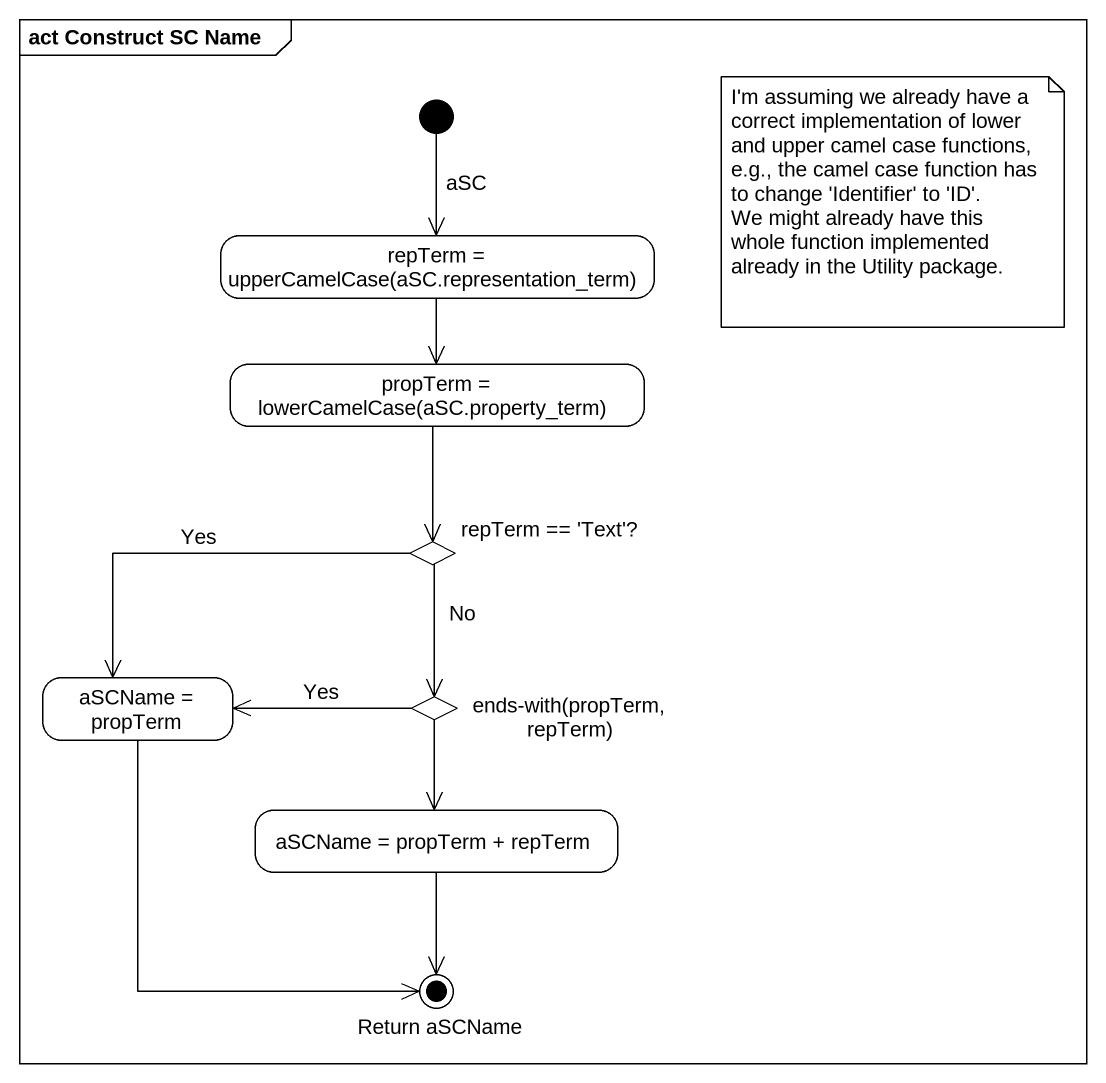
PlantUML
@startuml
mainframe act Construct SC Name
hide empty description
state "repTerm = upperCamelCase(aSC.representation_term)" as repTerm_upperCamelCase_aSC
state "propTerm = lowerCamelCase(aSC.property_term)" as propTerm_lowerCamelCase_aSC
state "repTerm == 'Text'?" as repTerm_Text <<choice>>
state "aSCName = propTerm" as aSCName_propTerm
state "ends-with(propTerm, repTerm)" as ends_with_propTerm_repTerm <<choice>>
state "aSCName = propTerm + repTerm" as aSCName_propTerm_repTerm
state "Return aSCName" as Return_aSCName <<end>>
[*] --> repTerm_upperCamelCase_aSC : aSC
repTerm_upperCamelCase_aSC --> propTerm_lowerCamelCase_aSC
propTerm_lowerCamelCase_aSC --> repTerm_Text
repTerm_Text -left-> aSCName_propTerm : Yes
repTerm_Text --> ends_with_propTerm_repTerm : No
aSCName_propTerm --> Return_aSCName
ends_with_propTerm_repTerm -left-> aSCName_propTerm : Yes
ends_with_propTerm_repTerm --> aSCName_propTerm_repTerm
aSCName_propTerm_repTerm --> Return_aSCName
note as N1
  I'm assuming we already have a correct implementation of lower and upper camel case functions, e.g., the camel case function has to change 'Identifier' to 'ID'.
  We might already have this whole function implemented already in the Utility package.
end note
@enduml
